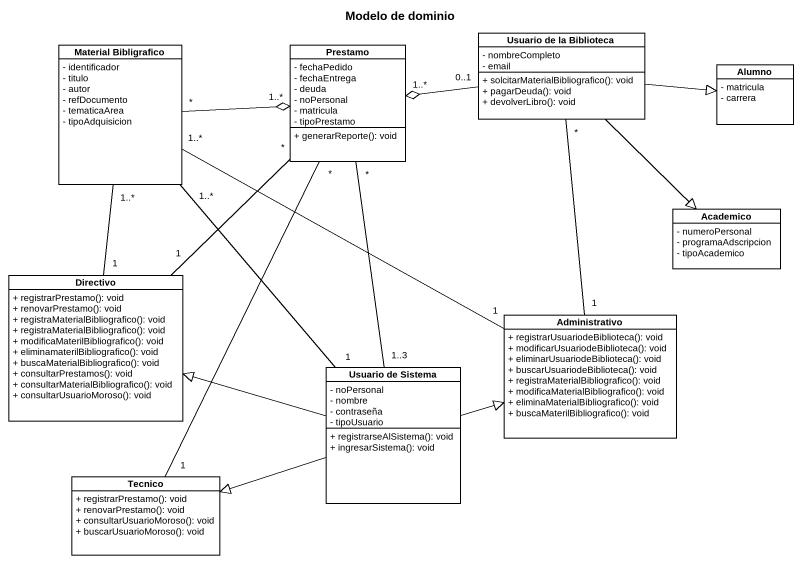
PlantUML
@startuml
title Modelo de dominio
hide circle
hide empty members
skinparam classAttributeIconSize 0
class "Usuario de la Biblioteca" as Usuario_de_la_Biblioteca {
  - nombreCompleto
  - email
  + solcitarMaterialBibliografico(): void
  + pagarDeuda(): void
  + devolverLibro(): void
}
class "Material Bibligrafico" as Material_Bibligrafico {
  - identificador
  - titulo
  - autor
  - refDocumento
  - tematicaArea
  - tipoAdquisicion
}
class Prestamo {
  - fechaPedido
  - fechaEntrega
  - deuda
  - noPersonal
  - matricula
  - tipoPrestamo
  + generarReporte(): void
}
class Alumno {
  - matricula
  - carrera
}
class Academico {
  - numeroPersonal
  - programaAdscripcion
  - tipoAcademico
}
class Directivo {
  + registrarPrestamo(): void
  + renovarPrestamo(): void
  + registraMaterialBibliografico(): void
  + registraMaterialBibliografico(): void
  + modificaMaterilBibliografico(): void
  + eliminamaterilBibliografico(): void
  + buscaMaterialBibliografico(): void
  + consultarPrestamos(): void
  + consultarMaterialBibliografico(): void
  + consultarUsuarioMoroso(): void
}
class Administrativo {
  + registrarUsuariodeBiblioteca(): void
  + modificarUsuariodeBiblioteca(): void
  + eliminarUsuariodeBiblioteca(): void
  + buscarUsuariodeBiblioteca(): void
  + registraMaterialBibliografico(): void
  + modificaMaterialBibliografico(): void
  + eliminaMaterialBibliografico(): void
  + buscaMaterilBibliografico(): void
}
class "Usuario de Sistema" as Usuario_de_Sistema {
  - noPersonal
  - nombre
  - contraseña
  - tipoUsuario
  + registrarseAlSistema(): void
  + ingresarSistema(): void
}
class Tecnico {
  + registrarPrestamo(): void
  + renovarPrestamo(): void
  + consultarUsuarioMoroso(): void
  + buscarUsuarioMoroso(): void
}
Usuario_de_la_Biblioteca "0..1" -left-o "1..*" Prestamo
Usuario_de_la_Biblioteca -right-|> Alumno
Usuario_de_la_Biblioteca --|> Academico
Material_Bibligrafico "*" -right-o "1..*" Prestamo
Directivo "1" -up- "1..*" Material_Bibligrafico
Directivo "1" -up- "*" Prestamo
Administrativo "1" -up- "*" Usuario_de_la_Biblioteca
Administrativo "1" -left- "1..*" Material_Bibligrafico
Usuario_de_Sistema "1" -up- "1..*" Material_Bibligrafico
Usuario_de_Sistema "1..3" -up- "*" Prestamo
Usuario_de_Sistema -left-|> Directivo
Usuario_de_Sistema -right-|> Administrativo
Usuario_de_Sistema -left-|> Tecnico
Tecnico "1" -up- "*" Prestamo
@enduml
